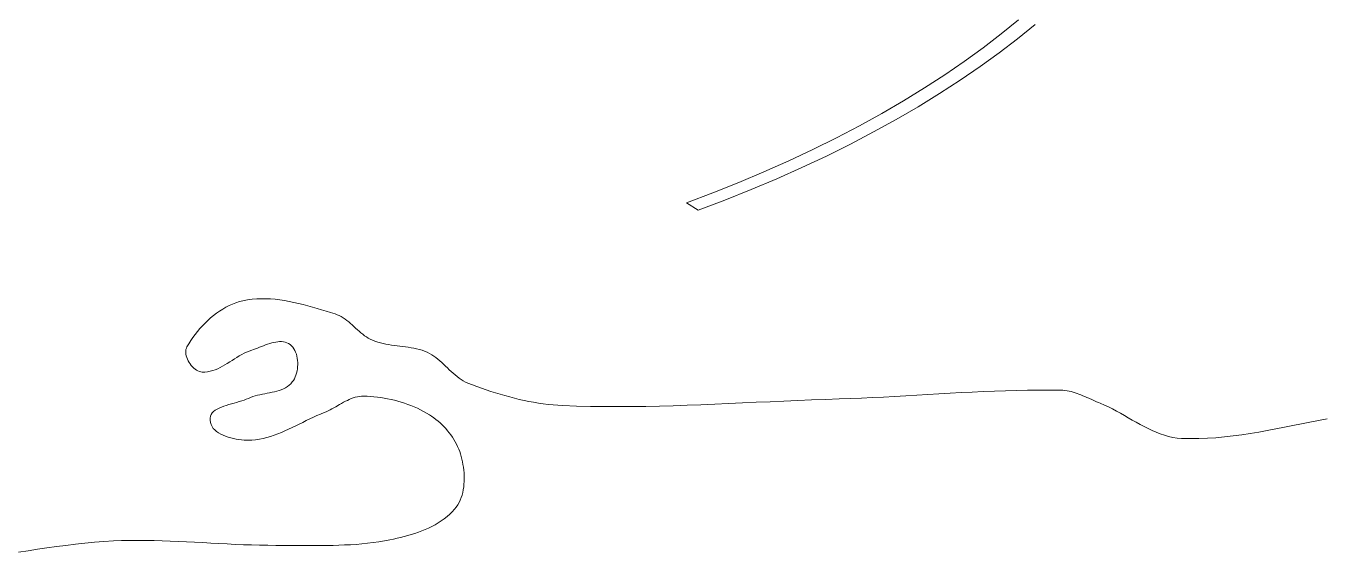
# Model space of a CAD drawing. Header units: inches. Extents: x -12 to 23, y -13.2 to 21.7.
# Drawn here: x 12.505 to 17.494, y -13.142 to -11.114 of the extents above; entities that cross this region are included whole.
import ezdxf

# ---------------------------------------------------------------- set-up
doc = ezdxf.new("R2010")
doc.units = ezdxf.units.IN
doc.header["$MEASUREMENT"] = 0
doc.layers.get('0').update_dxf_attribs({"lineweight": 0})

msp = doc.modelspace()

# ---------------------------------------------------------------- linework, layer by layer
at = {"color": 7, "linetype": 'Continuous', "lineweight": 0}
for points in [[(16.3925, -11.1086), (16.325, -11.1636), (16.2543, -11.2177), (16.1807, -11.271), (16.1041, -11.3234), (16.0248, -11.3748), (15.9427, -11.4252), (15.8579, -11.4745), (15.7707, -11.5227), (15.6809, -11.5697), (15.5887, -11.6155), (15.4942, -11.66), (15.3975, -11.7032), (15.2987, -11.7449), (15.1978, -11.7852), (15.095, -11.824), (15.095, -11.824), (15.0495, -11.7957), (15.1516, -11.7572), (15.2509, -11.7175), (15.3482, -11.6764), (15.4434, -11.6339), (15.5365, -11.5901), (15.6273, -11.545), (15.7157, -11.4987), (15.8017, -11.4512), (15.8852, -11.4026), (15.9661, -11.3529), (16.0443, -11.3023), (16.1198, -11.2507), (16.1923, -11.1981), (16.2619, -11.1448), (16.3285, -11.0907)], [(17.5174, -12.6276), (17.4845, -12.634), (17.4516, -12.6405), (17.4188, -12.6472), (17.3859, -12.6539), (17.353, -12.6605), (17.3201, -12.667), (17.2872, -12.6732), (17.2543, -12.6791), (17.2214, -12.6846), (17.1884, -12.6896), (17.1554, -12.6941), (17.1224, -12.6978), (17.0894, -12.7008), (17.0563, -12.703), (17.0231, -12.7043), (16.9899, -12.7045), (16.9567, -12.7036), (16.9398, -12.7023), (16.9232, -12.6998), (16.9069, -12.6962), (16.8907, -12.6917), (16.8748, -12.6863), (16.859, -12.6802), (16.8434, -12.6734), (16.828, -12.666), (16.8126, -12.6582), (16.7973, -12.65), (16.7821, -12.6415), (16.7669, -12.6328), (16.7517, -12.624), (16.7366, -12.6153), (16.7213, -12.6066), (16.7061, -12.5982), (16.6907, -12.59), (16.6753, -12.5823), (16.6597, -12.575), (16.6439, -12.5684), (16.6365, -12.5653), (16.6291, -12.5621), (16.6216, -12.5589), (16.6142, -12.5556), (16.5993, -12.5488), (16.5918, -12.5455), (16.5843, -12.5422), (16.5768, -12.539), (16.5693, -12.5359), (16.5617, -12.533), (16.5541, -12.5302), (16.5465, -12.5276), (16.5388, -12.5253), (16.5311, -12.5232), (16.5234, -12.5214), (16.5156, -12.5199), (16.5077, -12.5188), (16.4998, -12.518), (16.4918, -12.5177), (16.4491, -12.5172), (16.4064, -12.5172), (16.3637, -12.5176), (16.321, -12.5185), (16.2783, -12.5197), (16.2356, -12.5212), (16.1929, -12.523), (16.1502, -12.525), (16.1076, -12.5271), (16.0649, -12.5295), (16.0222, -12.5319), (15.9795, -12.5344), (15.9368, -12.5369), (15.8942, -12.5394), (15.8515, -12.5418), (15.8088, -12.5441), (15.7661, -12.5463), (15.7234, -12.5483), (15.6807, -12.55), (15.638, -12.5515), (15.5848, -12.5532), (15.5315, -12.5552), (15.4783, -12.5574), (15.425, -12.5598), (15.3718, -12.5622), (15.3185, -12.5646), (15.2652, -12.5671), (15.212, -12.5695), (15.1587, -12.5718), (15.1054, -12.5739), (15.0522, -12.5759), (14.9989, -12.5776), (14.9456, -12.579), (14.8924, -12.5801), (14.8391, -12.5808), (14.7859, -12.5811), (14.7326, -12.5809), (14.6794, -12.5801), (14.6262, -12.5788), (14.573, -12.5768), (14.5542, -12.5758), (14.5355, -12.5743), (14.5167, -12.5724), (14.4981, -12.5701), (14.4794, -12.5675), (14.4608, -12.5644), (14.4423, -12.561), (14.4238, -12.5572), (14.4053, -12.5531), (14.3869, -12.5487), (14.3686, -12.5439), (14.3504, -12.5389), (14.3322, -12.5336), (14.3141, -12.5281), (14.2961, -12.5223), (14.2781, -12.5163), (14.2603, -12.51), (14.2425, -12.5036), (14.2249, -12.497), (14.2074, -12.4902), (14.1984, -12.4863), (14.1898, -12.4818), (14.1815, -12.4768), (14.1735, -12.4713), (14.1656, -12.4654), (14.158, -12.4591), (14.1506, -12.4526), (14.1432, -12.4459), (14.1359, -12.439), (14.1287, -12.4321), (14.1215, -12.4251), (14.1143, -12.4182), (14.107, -12.4113), (14.0996, -12.4047), (14.092, -12.3982), (14.0843, -12.3921), (14.0764, -12.3863), (14.0682, -12.381), (14.0598, -12.3761), (14.051, -12.3718), (14.041, -12.3677), (14.0309, -12.3641), (14.0206, -12.361), (14.0101, -12.3583), (13.9996, -12.356), (13.9889, -12.354), (13.9781, -12.3523), (13.9673, -12.3507), (13.9565, -12.3493), (13.9456, -12.3479), (13.9347, -12.3466), (13.9238, -12.3452), (13.913, -12.3437), (13.9022, -12.342), (13.8915, -12.3402), (13.8809, -12.338), (13.8704, -12.3355), (13.86, -12.3326), (13.8497, -12.3292), (13.8396, -12.3253), (13.8317, -12.3217), (13.824, -12.3175), (13.8165, -12.3128), (13.8093, -12.3078), (13.8022, -12.3024), (13.7953, -12.2967), (13.7885, -12.2908), (13.7818, -12.2848), (13.7752, -12.2787), (13.7685, -12.2726), (13.7619, -12.2665), (13.7552, -12.2605), (13.7484, -12.2547), (13.7415, -12.2491), (13.7344, -12.2438), (13.7272, -12.2389), (13.7198, -12.2343), (13.7121, -12.2303), (13.7042, -12.2268), (13.6959, -12.2239), (13.6787, -12.2186), (13.6614, -12.2133), (13.6439, -12.208), (13.6263, -12.2027), (13.6086, -12.1976), (13.5909, -12.1927), (13.5731, -12.1879), (13.5552, -12.1835), (13.5373, -12.1794), (13.5193, -12.1757), (13.5013, -12.1725), (13.4834, -12.1698), (13.4654, -12.1676), (13.4475, -12.1661), (13.4295, -12.1653), (13.4117, -12.1652), (13.3939, -12.1658), (13.3761, -12.1674), (13.3585, -12.1698), (13.3409, -12.1732), (13.3274, -12.1766), (13.314, -12.1809), (13.3009, -12.1859), (13.288, -12.1916), (13.2754, -12.1981), (13.263, -12.2051), (13.2509, -12.2128), (13.2391, -12.2211), (13.2275, -12.2299), (13.2163, -12.2392), (13.2055, -12.2489), (13.195, -12.2591), (13.1848, -12.2696), (13.1751, -12.2805), (13.1657, -12.2917), (13.1567, -12.3031), (13.1482, -12.3148), (13.1401, -12.3266), (13.1325, -12.3386), (13.1254, -12.3507), (13.123, -12.3559), (13.1214, -12.3614), (13.1207, -12.3672), (13.1207, -12.3733), (13.1214, -12.3795), (13.1227, -12.3859), (13.1247, -12.3923), (13.1272, -12.3986), (13.1302, -12.4049), (13.1337, -12.4109), (13.1376, -12.4168), (13.1419, -12.4224), (13.1466, -12.4275), (13.1515, -12.4323), (13.1567, -12.4365), (13.162, -12.4402), (13.1676, -12.4433), (13.1732, -12.4456), (13.1788, -12.4472), (13.1845, -12.4479), (13.1948, -12.4479), (13.2049, -12.447), (13.2148, -12.4451), (13.2246, -12.4425), (13.2342, -12.4391), (13.2437, -12.4351), (13.253, -12.4306), (13.2623, -12.4256), (13.2716, -12.4203), (13.2808, -12.4147), (13.29, -12.409), (13.2991, -12.4031), (13.3083, -12.3972), (13.3175, -12.3914), (13.3268, -12.3858), (13.3362, -12.3805), (13.3456, -12.3754), (13.3552, -12.3709), (13.3649, -12.3668), (13.3747, -12.3634), (13.382, -12.361), (13.3894, -12.3584), (13.3969, -12.3555), (13.4046, -12.3525), (13.4124, -12.3495), (13.4202, -12.3465), (13.4281, -12.3435), (13.4361, -12.3407), (13.444, -12.3381), (13.4518, -12.3357), (13.4596, -12.3337), (13.4673, -12.3321), (13.4749, -12.331), (13.4824, -12.3305), (13.4897, -12.3305), (13.4968, -12.3312), (13.5037, -12.3327), (13.5103, -12.335), (13.5166, -12.3381), (13.5227, -12.3423), (13.528, -12.347), (13.5329, -12.3524), (13.5371, -12.3584), (13.5409, -12.3649), (13.544, -12.3719), (13.5467, -12.3792), (13.5488, -12.3868), (13.5504, -12.3947), (13.5515, -12.4028), (13.5521, -12.411), (13.5521, -12.4192), (13.5517, -12.4275), (13.5508, -12.4357), (13.5494, -12.4438), (13.5475, -12.4517), (13.5452, -12.4593), (13.5423, -12.4666), (13.539, -12.4735), (13.5353, -12.48), (13.5311, -12.486), (13.5253, -12.4927), (13.5189, -12.4986), (13.512, -12.5038), (13.5046, -12.5084), (13.4968, -12.5123), (13.4886, -12.5158), (13.4801, -12.5188), (13.4714, -12.5215), (13.4624, -12.5238), (13.4532, -12.5259), (13.4439, -12.5279), (13.4345, -12.5297), (13.4251, -12.5316), (13.4157, -12.5334), (13.4063, -12.5354), (13.397, -12.5375), (13.3879, -12.54), (13.379, -12.5427), (13.3704, -12.5458), (13.3621, -12.5494), (13.354, -12.5528), (13.3453, -12.556), (13.3361, -12.559), (13.3265, -12.5619), (13.3166, -12.5647), (13.3066, -12.5675), (13.2965, -12.5703), (13.2865, -12.5732), (13.2766, -12.5762), (13.2671, -12.5794), (13.258, -12.5828), (13.2494, -12.5866), (13.2415, -12.5907), (13.2344, -12.5952), (13.2281, -12.6002), (13.2229, -12.6057), (13.2187, -12.6117), (13.2158, -12.6184), (13.2142, -12.6258), (13.2141, -12.6339), (13.2155, -12.6425), (13.2182, -12.6505), (13.222, -12.6579), (13.2269, -12.6649), (13.2329, -12.6712), (13.2397, -12.6771), (13.2473, -12.6825), (13.2557, -12.6873), (13.2646, -12.6917), (13.274, -12.6956), (13.2839, -12.699), (13.294, -12.7019), (13.3044, -12.7044), (13.3149, -12.7064), (13.3254, -12.7081), (13.3358, -12.7092), (13.346, -12.71), (13.356, -12.7104), (13.3656, -12.7104), (13.3747, -12.71), (13.3895, -12.7085), (13.4042, -12.7064), (13.4186, -12.7035), (13.433, -12.6999), (13.4472, -12.6957), (13.4612, -12.6911), (13.4752, -12.6859), (13.4891, -12.6803), (13.5029, -12.6744), (13.5167, -12.6682), (13.5304, -12.6618), (13.5441, -12.6552), (13.5577, -12.6486), (13.5714, -12.6419), (13.585, -12.6352), (13.5987, -12.6286), (13.6123, -12.6221), (13.6261, -12.6159), (13.6398, -12.6099), (13.6537, -12.6043), (13.6613, -12.6011), (13.6689, -12.5976), (13.6764, -12.5939), (13.6839, -12.5899), (13.6913, -12.5858), (13.6987, -12.5815), (13.7135, -12.573), (13.7209, -12.5688), (13.7283, -12.5646), (13.7358, -12.5607), (13.7433, -12.5569), (13.7508, -12.5535), (13.7584, -12.5503), (13.7661, -12.5475), (13.7738, -12.5451), (13.7817, -12.5432), (13.7896, -12.5419), (13.7977, -12.5411), (13.8058, -12.5409), (13.819, -12.5413), (13.8323, -12.5421), (13.8455, -12.5432), (13.8588, -12.5446), (13.872, -12.5464), (13.8852, -12.5485), (13.8984, -12.5509), (13.9115, -12.5537), (13.9246, -12.5568), (13.9375, -12.5602), (13.9504, -12.5639), (13.9632, -12.568), (13.9758, -12.5725), (13.9883, -12.5772), (14.0006, -12.5823), (14.0128, -12.5877), (14.0248, -12.5935), (14.0365, -12.5996), (14.0481, -12.606), (14.0594, -12.6127), (14.0679, -12.6182), (14.0763, -12.6241), (14.0845, -12.6303), (14.0925, -12.6368), (14.1003, -12.6436), (14.1079, -12.6508), (14.1152, -12.6582), (14.1223, -12.6658), (14.1291, -12.6738), (14.1357, -12.6819), (14.1419, -12.6903), (14.1478, -12.6989), (14.1534, -12.7077), (14.1587, -12.7167), (14.1636, -12.7258), (14.1681, -12.7351), (14.1722, -12.7445), (14.1759, -12.754), (14.1792, -12.7636), (14.182, -12.7734), (14.1845, -12.7834), (14.1868, -12.7936), (14.1887, -12.8041), (14.1904, -12.8148), (14.1917, -12.8255), (14.1927, -12.8364), (14.1932, -12.8474), (14.1934, -12.8583), (14.1932, -12.8692), (14.1925, -12.8801), (14.1914, -12.8908), (14.1898, -12.9014), (14.1876, -12.9118), (14.185, -12.922), (14.1818, -12.9319), (14.178, -12.9416), (14.1736, -12.9508), (14.1686, -12.9597), (14.1629, -12.9682), (14.1566, -12.9762), (14.1474, -12.9864), (14.1376, -12.996), (14.1272, -13.0051), (14.1164, -13.0136), (14.1051, -13.0217), (14.0934, -13.0292), (14.0814, -13.0362), (14.069, -13.0428), (14.0563, -13.049), (14.0433, -13.0548), (14.0302, -13.0602), (14.0168, -13.0652), (14.0033, -13.0698), (13.9896, -13.0742), (13.9759, -13.0782), (13.9621, -13.082), (13.9483, -13.0855), (13.9346, -13.0887), (13.9209, -13.0917), (13.9073, -13.0946), (13.8857, -13.0987), (13.864, -13.1022), (13.8422, -13.1053), (13.8204, -13.1079), (13.7986, -13.1101), (13.7767, -13.1119), (13.7547, -13.1133), (13.7327, -13.1144), (13.7107, -13.1153), (13.6886, -13.1158), (13.6665, -13.1162), (13.6444, -13.1164), (13.6223, -13.1164), (13.6002, -13.1164), (13.5781, -13.1162), (13.556, -13.1161), (13.5339, -13.1159), (13.5118, -13.1158), (13.4897, -13.1157), (13.4677, -13.1157), (13.4364, -13.1156), (13.4051, -13.1152), (13.3739, -13.1144), (13.3426, -13.1133), (13.3113, -13.112), (13.28, -13.1105), (13.2487, -13.1088), (13.2174, -13.1071), (13.1861, -13.1054), (13.1549, -13.1037), (13.1236, -13.102), (13.0923, -13.1005), (13.061, -13.0992), (13.0298, -13.098), (12.9985, -13.0972), (12.9672, -13.0966), (12.936, -13.0965), (12.9047, -13.0968), (12.8734, -13.0975), (12.8422, -13.0988), (12.8055, -13.101), (12.7688, -13.1039), (12.7322, -13.1073), (12.6956, -13.1113), (12.659, -13.1157), (12.6225, -13.1205), (12.586, -13.1256), (12.5496, -13.1309), (12.5131, -13.1363), (12.4766, -13.1418)]]:
    msp.add_lwpolyline(points, dxfattribs=at)

doc.saveas('drawing.dxf')
